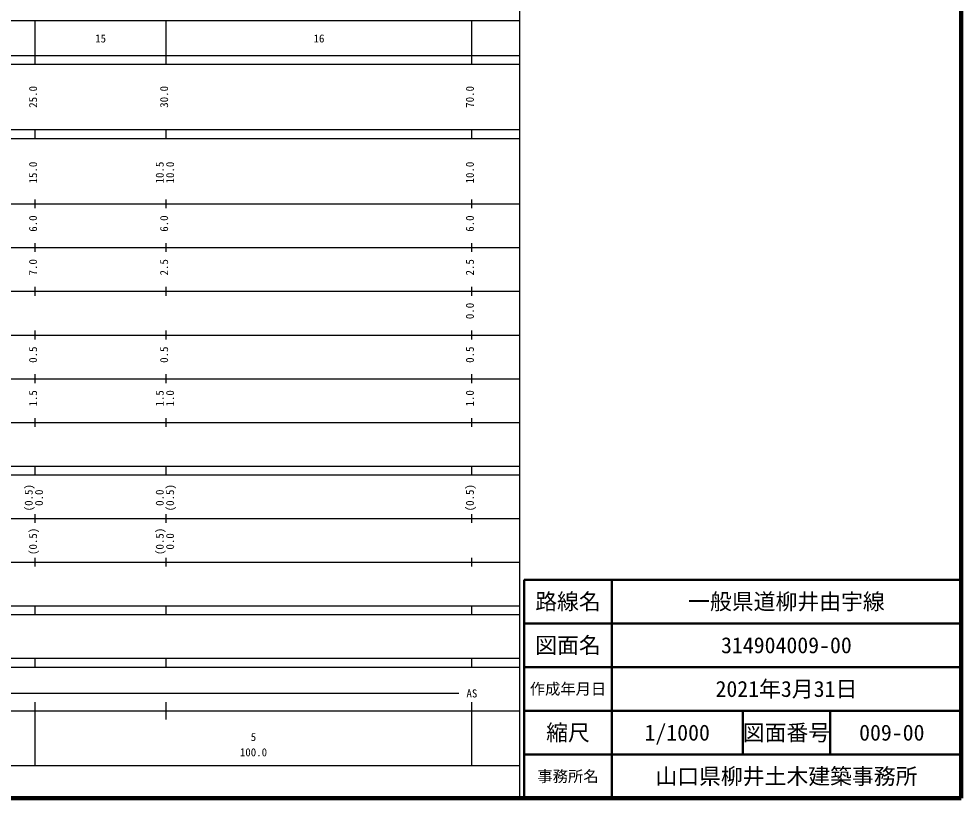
# Model space of a CAD drawing. Units: millimetres on the paper, enlarged 1000 times. Extents: x 40000 to 680000, y 20000 to 380000.
# Drawn here: x 464290 to 680000, y 20000 to 198357 of the extents above; entities that cross this region are included whole.
import ezdxf
from ezdxf.enums import TextEntityAlignment as Align

# ---------------------------------------------------------------- set-up
doc = ezdxf.new("R2010")
doc.units = ezdxf.units.MM
doc.header["$LTSCALE"] = 1000
for name, color, linetype, lineweight in [('M-TTL', 2, 'Continuous', 140), ('M-TTL-BAND', 7, 'Continuous', 25), ('M-TTL-FRAM', 2, 'Continuous', 50), ('M-TTL-LINE', 7, 'Continuous', 50)]:
    doc.layers.add(name, color=color, linetype=linetype, lineweight=lineweight)
doc.layers.add('M-TTL-TXT', color=7, linetype='Continuous')
doc.styles.add('ＭＳ ゴシック', font='')
doc.styles.get('ＭＳ ゴシック').set_extended_font_data('MS Gothic')

msp = doc.modelspace()

# ---------------------------------------------------------------- linework, layer by layer
at = {"layer": 'M-TTL'}
for p, q in [((680000, 20000), (680000, 380000)), ((40000, 20000), (680000, 20000))]:
    msp.add_line(p, q, dxfattribs=at)
at = {"layer": 'M-TTL-BAND'}
for p, q in [((579000, 20000), (579000, 370000)), ((68000, 198000), (579000, 198000)), ((468000, 188000), (468000, 198000)), ((498000, 188000), (498000, 198000)), ((568000, 188000), (568000, 198000)), ((40000, 190000), (579000, 190000)), ((40000, 188000), (579000, 188000)), ((40000, 173000), (579000, 173000)), ((468000, 171000), (468000, 173000)), ((498000, 171000), (498000, 173000)), ((568000, 171000), (568000, 173000)), ((40000, 171000), (579000, 171000)), ((40000, 156000), (579000, 156000)), ((468000, 155000), (468000, 157000)), ((498000, 155000), (498000, 157000)), ((568000, 155000), (568000, 157000)), ((468000, 145000), (468000, 147000)), ((498000, 145000), (498000, 147000)), ((568000, 145000), (568000, 147000)), ((46000, 146000), (579000, 146000)), ((52000, 136000), (579000, 136000)), ((468000, 135000), (468000, 137000)), ((498000, 135000), (498000, 137000)), ((568000, 135000), (568000, 137000)), ((46000, 126000), (579000, 126000)), ((468000, 125000), (468000, 127000)), ((498000, 125000), (498000, 127000)), ((568000, 125000), (568000, 127000)), ((468000, 115000), (468000, 117000)), ((498000, 115000), (498000, 117000)), ((568000, 115000), (568000, 117000)), ((52000, 116000), (579000, 116000)), ((46000, 106000), (579000, 106000)), ((468000, 105000), (468000, 107000)), ((498000, 105000), (498000, 107000)), ((568000, 105000), (568000, 107000)), ((40000, 96000), (579000, 96000)), ((468000, 94000), (468000, 96000)), ((498000, 94000), (498000, 96000)), ((568000, 94000), (568000, 96000)), ((40000, 94000), (579000, 94000)), ((468000, 83000), (468000, 85000)), ((498000, 83000), (498000, 85000)), ((568000, 83000), (568000, 85000)), ((49000, 84000), (579000, 84000)), ((40000, 74000), (579000, 74000)), ((468000, 73000), (468000, 75000)), ((498000, 73000), (498000, 75000)), ((568000, 73000), (568000, 75000)), ((40000, 64000), (579000, 64000)), ((468000, 62000), (468000, 64000)), ((498000, 62000), (498000, 64000)), ((568000, 62000), (568000, 64000)), ((40000, 62000), (579000, 62000)), ((40000, 52000), (579000, 52000)), ((468000, 50000), (468000, 52000)), ((498000, 50000), (498000, 52000)), ((568000, 50000), (568000, 52000)), ((40000, 50000), (579000, 50000)), ((71000, 44000), (565000, 44000)), ((468000, 27500), (468000, 42000)), ((498000, 38000), (498000, 42000)), ((568000, 27500), (568000, 42000)), ((40000, 40000), (579000, 40000)), ((68000, 27500), (579000, 27500))]:
    msp.add_line(p, q, dxfattribs=at)
at = {"layer": 'M-TTL-FRAM'}
for p, q in [((680000, 70000), (580000, 70000)), ((580000, 70000), (580000, 20000))]:
    msp.add_line(p, q, dxfattribs=at)
at = {"layer": 'M-TTL-LINE'}
for p, q in [((600000, 70000), (600000, 20000)), ((680000, 60000), (580000, 60000)), ((680000, 50000), (580000, 50000)), ((680000, 40000), (580000, 40000)), ((630000, 40000), (630000, 30000)), ((650000, 40000), (650000, 30000)), ((680000, 30000), (580000, 30000))]:
    msp.add_line(p, q, dxfattribs=at)

# ---------------------------------------------------------------- texts
at = {"layer": 'M-TTL-BAND', "style": 'ＭＳ ゴシック'}
for s, p in [('15', (483000, 192405)), ('16', (533000, 192405)), ('AS', (568000, 42500)), ('5', (518000, 32523)), ('100.0', (518000, 29033))]:
    msp.add_text(s, height=1833, dxfattribs=at).set_placement(p, align=Align.BOTTOM_CENTER)
for s, p in [('25.0', (469000, 180500)), ('30.0', (499000, 180500)), ('70.0', (569000, 180500)), ('15.0', (469000, 163174)), ('10.5', (498000, 163174)), ('10.0', (500370, 163174)), ('10.0', (569000, 163174)), ('6.0', (469000, 151500)), ('6.0', (499000, 151500)), ('6.0', (569000, 151500)), ('7.0', (469000, 141500)), ('2.5', (499000, 141500)), ('2.5', (569000, 141500)), ('0.0', (569000, 131500)), ('0.5', (469000, 121500)), ('0.5', (499000, 121500)), ('0.5', (569000, 121500)), ('1.5', (469000, 111500)), ('1.5', (498000, 111500)), ('1.0', (500370, 111500)), ('1.0', (569000, 111500)), ('(0.5)', (468000, 88764)), ('(0.5)', (500370, 88764)), ('(0.5)', (569000, 88764)), ('0.0', (470370, 88764)), ('0.0', (498000, 88764)), ('(0.5)', (469000, 78764)), ('(0.5)', (498000, 78764)), ('0.0', (500370, 78764))]:
    msp.add_text(s, height=1833, rotation=90, dxfattribs=at).set_placement(p, align=Align.BOTTOM_CENTER)
at = {"layer": 'M-TTL-TXT', "style": 'ＭＳ ゴシック'}
for s, height, p in [('路線名', 3666, (590000, 65000)), ('路線名', 3666, (590000, 65000)), ('一般県道柳井由宇線', 3666, (640000, 65000)), ('図面名', 3666, (590000, 55000)), ('図面名', 3666, (590000, 55000)), ('314904009-00', 3666, (640000, 55000)), ('作成年月日', 2566, (590000, 45000)), ('作成年月日', 2566, (590000, 45000)), ('2021年3月31日', 3666, (640000, 45000)), ('縮尺', 3666, (590000, 35000)), ('縮尺', 3666, (590000, 35000)), ('1/1000', 3666, (615000, 35000)), ('図面番号', 3666, (640000, 35000)), ('図面番号', 3666, (640000, 35000)), ('009-00', 3666, (664125, 35000)), ('事務所名', 2566, (590000, 25000)), ('事務所名', 2566, (590000, 25000)), ('山口県柳井土木建築事務所', 3666, (640000, 25000))]:
    msp.add_text(s, height=height, dxfattribs=at).set_placement(p, align=Align.MIDDLE_CENTER)

doc.saveas('drawing.dxf')
